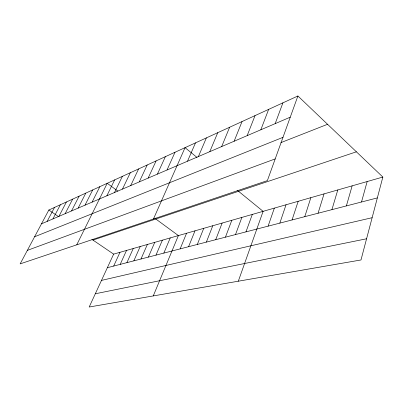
<?xml version="1.0" encoding="UTF-8"?>
<svg xmlns="http://www.w3.org/2000/svg" width="403" height="403" viewBox="0 0 403 403"><rect width="100%" height="100%" fill="white"/><g stroke="black" fill="none" stroke-linecap="round" stroke-linejoin="round"><path stroke-width="0.6" d="M382.85 177.053L360.992 259.97L89.189 307.015L113.631 254.127L382.85 177.053L297.903 95.985L48.834 210.028L20.15 263.889L267.375 180.62L297.903 95.985M361.511 201.999L367.158 181.546M346.379 205.913L352.151 185.843M331.911 209.651L337.795 189.954M318.058 213.232L324.037 193.888M304.784 216.663L310.849 197.666M292.054 219.952L298.19 201.288M279.838 223.111L286.034 204.769M268.101 226.148L274.352 208.114M238.309 281.203L263.114 211.333L237.584 190.513M245.961 231.871L252.293 214.431M275.178 123.635L282.911 102.846M235.508 234.571L241.871 217.413M225.438 237.176L231.821 220.29M260.832 129.786L268.64 109.384M215.731 239.684L222.129 223.066M247.16 135.645L255.028 115.616M206.361 242.107L212.774 225.745M197.319 244.445L203.742 228.33M234.123 141.236L242.037 121.565M188.584 246.701L195.007 230.828M221.675 146.571L229.624 127.247M180.141 248.883L186.564 233.246M153.256 295.928L178.393 235.584L154.843 218.285M209.782 151.674L217.751 132.683M163.84 253.099L170.252 237.916M155.966 255.134L162.369 240.173M198.397 156.55L206.381 137.886M148.354 257.099L154.742 242.359M187.501 161.225L195.49 142.879M140.979 259.008L147.352 244.475M133.836 260.852L140.194 246.525M153.457 218.99L185.042 147.659L197.022 157.432M167.028 170.001L175.008 152.253M126.91 262.645L133.247 248.51M120.195 264.378L126.512 250.439M113.681 266.061L119.978 252.308M157.407 174.126L165.371 156.666M148.158 178.091L156.107 160.908M139.262 181.904L147.191 164.993M130.703 185.576L138.607 168.922M122.462 189.108L130.33 172.711M114.517 192.518L122.351 176.368M106.855 195.803L114.654 179.889M76.751 244.828L107.223 183.294L117.872 191.118M92.106 202.125L99.828 186.68M85.008 205.167L92.69 189.949M78.152 208.104L85.789 193.108M71.527 210.945L79.119 196.165M65.125 213.691L72.666 199.117M58.924 216.351L66.419 201.979M52.924 218.92L60.374 204.744M47.116 221.413L54.511 207.429M41.484 223.826L290.261 117.167M34.598 236.763L282.987 137.342M280.931 142.612L327.563 124.29M27.344 250.384L275.209 158.898M92.982 240.077L356.398 151.81M107.359 267.698L377.354 197.908M101.485 280.407L372.135 217.701M95.309 293.772L366.574 238.788M48.834 210.028L58.752 216.784M91.944 239.372L113.631 254.127"/></g></svg>
